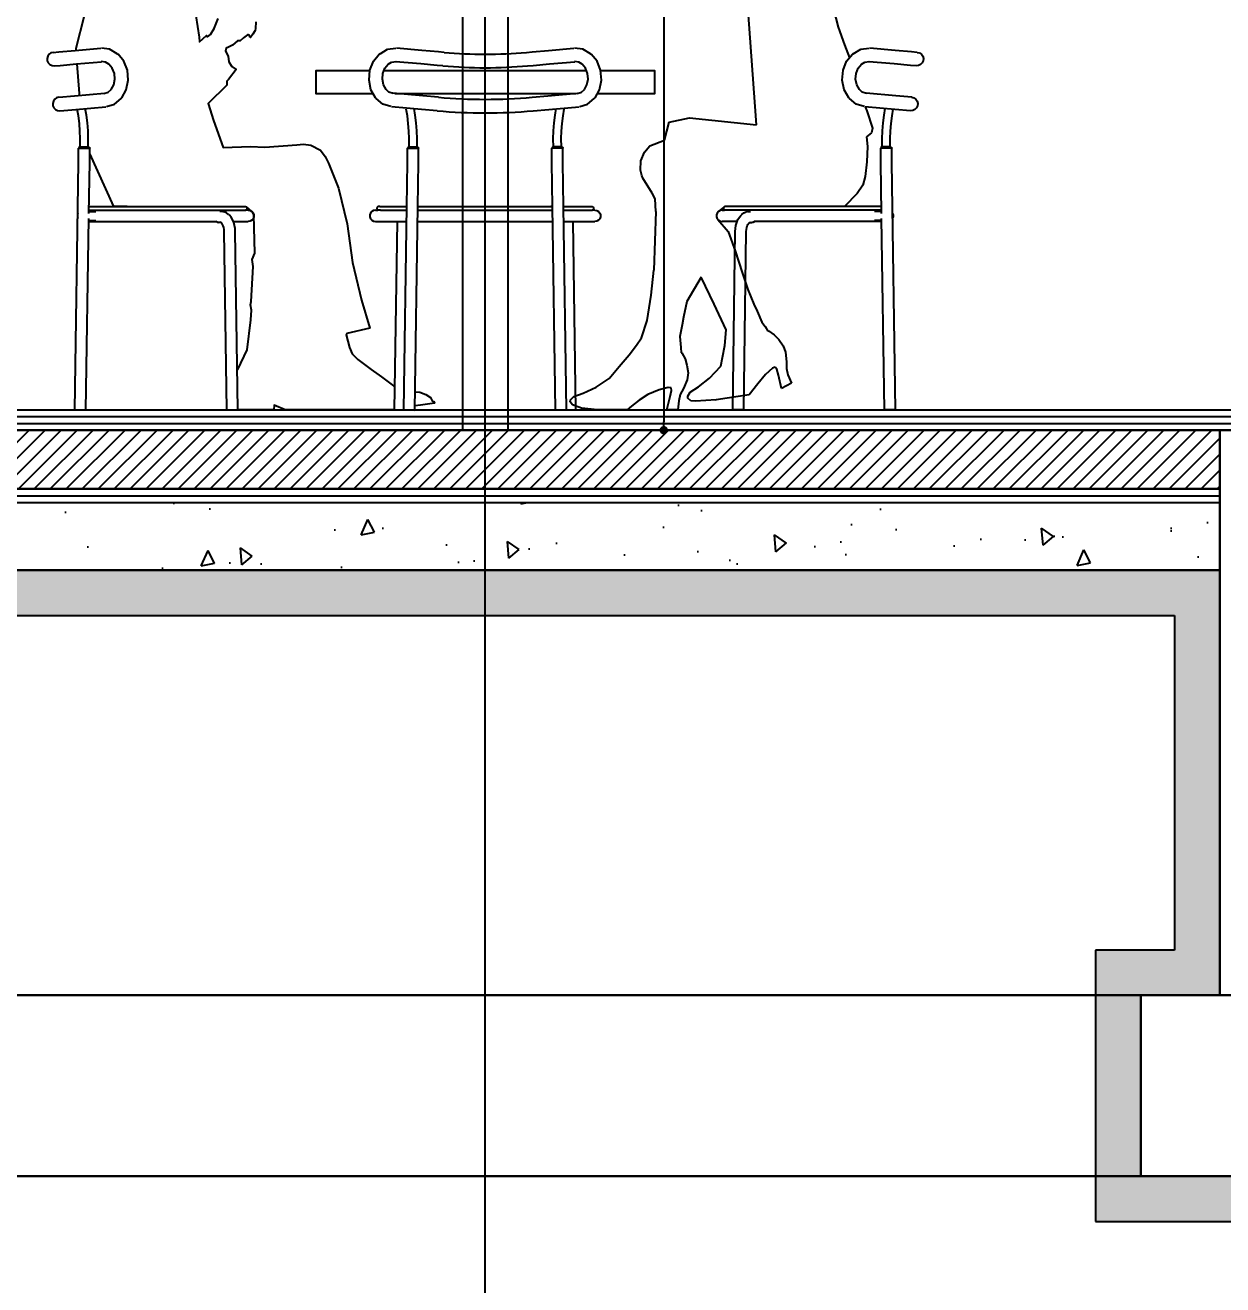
# Model space of a CAD drawing. Header units: millimetres. Extents: x 10453 to 58457, y -15634 to -5634.
# Drawn here: x 49693 to 50250, y -9981 to -9395 of the extents above; entities that cross this region are included whole.
import ezdxf

# ---------------------------------------------------------------- set-up
doc = ezdxf.new("R2010")
doc.units = ezdxf.units.MM
doc.header["$MEASUREMENT"] = 0
doc.layers.get('Defpoints').update_dxf_attribs({"color": 210, "lineweight": 0})
doc.styles.get("Standard").update_dxf_attribs({"font": 'arial.ttf', "height": 10})
doc.dimstyles.get("Standard").update_dxf_attribs({"dimscale": 1.3, "dimtxt": 35, "dimasz": 3, "dimexe": 10, "dimexo": 20, "dimgap": 2.5, "dimtad": 1, "dimdsep": 46, "dimtxsty": 'Standard', "dimblk": 'DOT', "dimcen": 3, "dimazin": 0, "dimtfac": 1, "dimtofl": 0, "dimtmove": 0, "dimatfit": 3, "dimldrblk": 'DOT', "dimfxl": 0.18, "dimtolj": 1, "dimtzin": 0, "dimlwe": -1, "dimarcsym": 0})
pattern_1 = [(95, (19203.385, -15687.78), (57.9819, 48.6526), [7.88437, -86.72812]), (40, (19203.385, -15687.78), (-66.22793, 45.59988), [6.3075, -69.3825]), (145.4514, (19208.216, -15683.726), (-8.24595, 94.25248), [6.70069, -73.70756]), (91.1842, (19188.52, -15672.91), (91.63673, 67.02915), [11.82656, -130.0922]), (141.6356, (19196.15, -15667.33), (-2.9329, 141.88844), [10.05103, -110.56133]), (36.1842, (19188.52, -15672.91), (-2.933, 141.88844), [9.46125, -104.07375]), (66, (19199.67, -15669.196), (74.29936, 14.44233), [7.88437, -86.72812]), (11, (19199.67, -15669.2), (-35.817, 71.99049), [6.3075, -69.3825]), (116.4514, (19205.86, -15667.99), (38.48244, 86.43279), [6.70069, -73.70756]), (82.5, (19203.385, -15687.78), (-23.841634, 25.64943), [0, -68.5415, 0, -70.43375, 0, -69.64531]), (52.5, (19203.385, -15687.78), (-9.76327, 48.873606), [0, -40.15775, 0, -66.964625, 0, -26.54406]), (12.5, (19186.808, -15704.357), (41.358085, 38.00487), [0, -26.28125, 0, -81.9975, 0, -108.804375]), (2.5, (19179.374, -15711.79), (35.90965, 50.792175), [0, -34.165625, 0, -54.45475, 0, -77.266875])]

# ---------------------------------------------------------------- blocks, each defined once
blk = doc.blocks.new('_Dot')
at = {"color": 0, "linetype": 'ByBlock', "lineweight": -2}
blk.add_line((-0.5, 0), (-1, 0), dxfattribs=at)
at = {"color": 0, "linetype": 'ByBlock', "const_width": 0.5}
blk.add_lwpolyline([(-0.25, 0, 1), (0.25, 0, 1)], format="xyb", close=True, dxfattribs=at)
blk = doc.blocks.new('*D596')
at = {"color": 0, "ltscale": 10, "transparency": 16777216}
for p, q in [((49943.82, -9055.54), (50003.35, -9055.54)), ((49943.82, -9583.79), (50003.35, -9583.79))]:
    blk.add_line(p, q, dxfattribs=at)
at = {"color": 0, "linetype": 'ByBlock', "lineweight": -2, "ltscale": 10, "transparency": 16777216}
blk.add_line((49990.35, -9059.44), (49990.35, -9579.89), dxfattribs=at)
at = {"layer": 'Defpoints', "color": 0, "ltscale": 10, "transparency": 16777216}
for p in [(49917.82, -9055.54), (49917.82, -9583.79), (49990.35, -9583.79)]:
    blk.add_point(p, dxfattribs=at)
at = {"color": 0, "lineweight": -2, "ltscale": 10, "transparency": 16777216, "xscale": 3.9, "yscale": 3.9, "zscale": 3.9}
for p, rotation in [((49990.35, -9055.54), 90), ((49990.35, -9583.79), 270)]:
    blk.add_blockref('_Dot', p, dxfattribs=dict(at, rotation=rotation))
at = {"color": 0, "ltscale": 10, "transparency": 16777216, "insert": (49981.99, -9319.66), "char_height": 10, "attachment_point": 5, "rotation": 90}
blk.add_mtext('\\A1;528.25', dxfattribs=at)

msp = doc.modelspace()

# ---------------------------------------------------------------- hatches: boundary and pattern name
at = {"ltscale": 10}
h = msp.add_hatch(dxfattribs=at)
h.set_pattern_fill('ANSI31', color=256, scale=42.05, style=0)
h.set_pattern_definition([(45, (19729.376, -12358.0077), (-3.71673, 3.71673), [])])
h.paths.add_polyline_path([(49907.312, -9583.79), (49565.655, -9583.79), (49565.655, -9611.122), (49907.312, -9611.122)])
h.paths.add_polyline_path([(50248.968, -9583.79), (49907.312, -9583.79), (49907.312, -9611.122), (50248.968, -9611.122)])
h = msp.add_hatch(dxfattribs=at)
h.set_pattern_fill('AR-CONC', color=256, scale=10.5125, angle=45, style=0)
h.set_pattern_definition(pattern_1)
h.paths.add_polyline_path([(49565.655, -9617.43), (50248.968, -9617.43), (50248.968, -9648.967), (49565.655, -9648.967)])
h.paths.add_polyline_path([(50301.53, -9617.43), (50616.905, -9617.43), (50616.905, -9648.967), (50301.53, -9648.967)])
h.paths.add_polyline_path([(50669.468, -9617.43), (50984.843, -9617.43), (50984.843, -9648.967), (50669.468, -9648.967)])
h = msp.add_hatch(dxfattribs=at)
h.set_pattern_fill('EARTH', color=256, scale=105.125, angle=45, style=0)
h.set_pattern_definition([(45, (19203.385, -15687.78), (4e-15, 37.1673), [26.28125, -26.28125]), (45, (19196.416, -15680.81), (4e-15, 37.1673), [26.28125, -26.28125]), (45, (19189.447, -15673.842), (4e-15, 37.1673), [26.28125, -26.28125]), (135, (19189.447, -15669.196), (-37.1673, 4e-15), [26.28125, -26.28125]), (135, (19196.416, -15662.228), (-37.1673, 4e-15), [26.28125, -26.28125]), (135, (19203.385, -15655.259), (-37.1673, 4e-15), [26.28125, -26.28125])])
h.paths.add_polyline_path([(49623.474, -9930.702), (49602.449, -9930.702), (49539.374, -9930.702), (49539.374, -9951.727), (49623.474, -9951.727)])
h.paths.add_polyline_path([(49623.474, -9846.602), (49602.449, -9846.602), (49602.449, -9930.702), (49623.474, -9930.702)])
h.paths.add_polyline_path([(49623.474, -9825.577), (49586.68, -9825.577), (49586.68, -9669.992), (49907.312, -9669.992), (49907.312, -9648.967), (49565.655, -9648.967), (49565.655, -9846.602), (49602.449, -9846.602), (49623.474, -9846.602)])
h.paths.add_polyline_path([(50248.968, -9648.967), (49907.312, -9648.967), (49907.312, -9669.992), (50227.943, -9669.992), (50227.943, -9825.577), (50191.149, -9825.577), (50191.149, -9846.602), (50212.174, -9846.602), (50248.968, -9846.602)])
h.paths.add_polyline_path([(50212.174, -9846.602), (50191.149, -9846.602), (50191.149, -9930.702), (50212.174, -9930.702)])
h.paths.add_polyline_path([(50275.249, -9930.702), (50212.174, -9930.702), (50191.149, -9930.702), (50191.149, -9951.727), (50275.249, -9951.727)])
h.paths.add_polyline_path([(50359.349, -9930.702), (50338.324, -9930.702), (50275.249, -9930.702), (50275.249, -9951.727), (50359.349, -9951.727)])
h.paths.add_polyline_path([(50359.349, -9846.602), (50338.324, -9846.602), (50338.324, -9930.702), (50359.349, -9930.702)])
h.paths.add_polyline_path([(50359.349, -9825.577), (50322.555, -9825.577), (50322.555, -9669.992), (50595.88, -9669.992), (50595.88, -9722.555), (50643.187, -9722.555), (50643.187, -9701.53), (50616.905, -9701.53), (50616.905, -9648.967), (50301.53, -9648.967), (50301.53, -9846.602), (50338.324, -9846.602), (50359.349, -9846.602)])
h.paths.add_polyline_path([(50690.493, -9669.992), (50963.818, -9669.992), (50963.818, -9825.577), (50927.024, -9825.577), (50927.024, -9846.602), (50948.049, -9846.602), (50984.843, -9846.602), (50984.843, -9648.967), (50966.835, -9648.967), (50966.847, -9661.682, -0.4144985), (50969.217, -9664.05, -1), (50964.481, -9664.05, -0.4139287), (50966.847, -9661.682), (50966.835, -9648.967), (50669.468, -9648.967), (50669.468, -9701.53), (50643.187, -9701.53), (50643.187, -9722.555), (50690.493, -9722.555)])
h.paths.add_polyline_path([(50948.049, -9846.602), (50927.024, -9846.602), (50927.024, -9930.702), (50948.049, -9930.702)])
h.paths.add_polyline_path([(51011.124, -9930.702), (50948.049, -9930.702), (50927.024, -9930.702), (50927.024, -9951.727), (51011.124, -9951.727)])
h.paths.add_polyline_path([(51095.224, -9825.577), (51058.43, -9825.577), (51058.43, -9754.092), (51149.741, -9754.092, -0.4142136), (51152.109, -9751.724), (51152.109, -9733.067), (51037.405, -9733.067), (51037.405, -9846.602), (51074.199, -9846.602), (51074.199, -9930.702), (51011.124, -9930.702), (51011.124, -9951.727), (51095.224, -9951.727)])
h.paths.add_polyline_path([(51270.783, -9722.555), (51378.921, -9722.555), (51378.921, -9701.53), (51249.758, -9701.53), (51249.758, -9733.067), (51152.109, -9733.067), (51152.109, -9751.724, -0.4142136), (51154.477, -9754.092), (51270.783, -9754.092)])
h = msp.add_hatch(dxfattribs=at)
h.set_pattern_fill('AR-CONC', color=256, scale=10.5125, angle=45, style=0)
h.set_pattern_definition(pattern_1)
h.paths.add_polyline_path([(49513.093, -9701.53), (49510.99, -9701.53), (49300.74, -9701.53), (49300.74, -9733.067), (49513.093, -9733.067)])
h.paths.add_polyline_path([(51152.109, -9701.53), (51039.508, -9701.53), (51037.405, -9701.53), (51037.405, -9733.067), (51152.109, -9733.067), (51152.109, -9725.286, -0.4142136), (51149.741, -9722.918, -0.4142136), (51152.109, -9720.55)])
h.paths.add_polyline_path([(51249.758, -9701.53), (51152.109, -9701.53), (51152.109, -9720.55, -0.4142136), (51154.477, -9722.918, -0.4142136), (51152.109, -9725.286), (51152.109, -9733.067), (51249.758, -9733.067)])

# ---------------------------------------------------------------- linework, layer by layer
at = {"color": 19, "ltscale": 2}
msp.add_line((49907.312, -10026.804), (49907.312, -8746.865), dxfattribs=at)
msp.add_line((49907.312, -10026.804), (49907.312, -8746.865), dxfattribs=at)
at = {"ltscale": 10}
for p, q in [((49896.799, -9076.562), (49896.799, -9583.79)), ((49917.824, -9076.562), (49917.824, -9583.79)), ((49552.515, -9574.328), (50262.109, -9574.328)), ((49552.515, -9577.482), (50262.109, -9577.482)), ((51037.405, -9583.79), (49513.093, -9583.79)), ((49513.093, -9583.79), (51037.405, -9583.79)), ((50248.968, -9611.122), (49565.655, -9611.122)), ((49565.655, -9611.122), (50248.968, -9611.122)), ((49565.655, -9617.43), (50248.968, -9617.43)), ((49565.655, -9648.967), (50248.968, -9648.967)), ((50248.968, -9648.967), (49565.655, -9648.967)), ((50248.968, -9846.602), (50248.968, -9648.967)), ((49586.68, -9669.992), (50227.943, -9669.992)), ((50227.943, -9669.992), (50227.943, -9825.577)), ((50227.943, -9825.577), (50191.149, -9825.577)), ((50191.149, -9825.577), (50191.149, -9951.727)), ((49602.449, -9846.602), (50212.174, -9846.602)), ((50212.174, -9846.602), (49602.449, -9846.602)), ((50212.174, -9930.702), (50212.174, -9846.602)), ((50212.174, -9846.602), (50248.968, -9846.602)), ((49602.449, -9930.702), (50212.174, -9930.702)), ((50212.174, -9930.702), (49602.449, -9930.702)), ((50338.324, -9930.702), (50212.174, -9930.702)), ((50191.149, -9951.727), (50359.349, -9951.727))]:
    msp.add_line(p, q, dxfattribs=at)
for p, q in [((50033.425, -9441.845), (50029.445, -9386.484)), ((50069.225, -9387.923), (50071.513, -9396.327)), ((50071.513, -9396.327), (50074.367, -9404.585)), ((50074.367, -9404.585), (50076.689, -9410.675)), ((49954.428, -9416.641), (49860.195, -9416.641)), ((49865.223, -9427.153), (49949.4, -9427.153)), ((50084.068, -9433.372), (50084.776, -9435.269)), ((50084.776, -9435.269), (50087.406, -9443.386)), ((49990.768, -9448.972), (49992.85, -9440.539)), ((49992.85, -9440.539), (50002.338, -9438.606)), ((50002.338, -9438.606), (50033.425, -9441.845)), ((50086.958, -9445.512), (50084.664, -9447.326)), ((50084.664, -9447.326), (50085.104, -9451.803)), ((50087.406, -9443.386), (50086.958, -9445.512)), ((49979.622, -9458.578), (49981.346, -9454.427)), ((49981.346, -9454.427), (49983.824, -9451.557)), ((49983.824, -9451.557), (49990.768, -9448.972)), ((50085.104, -9451.803), (50084.784, -9459.056)), ((49979.603, -9462.831), (49979.622, -9458.578)), ((50084.784, -9459.056), (50084.015, -9465.744)), ((49980.081, -9465.317), (49979.603, -9462.831)), ((49980.556, -9466.621), (49980.081, -9465.317)), ((50084.015, -9465.744), (50082.876, -9469.838)), ((49984.902, -9473.563), (49980.556, -9466.621)), ((50082.876, -9469.838), (50080.31, -9473.703)), ((49986.297, -9476.274), (49984.902, -9473.563)), ((49986.59, -9482.121), (49986.297, -9476.274)), ((50080.31, -9473.703), (50074.487, -9479.716)), ((49986.59, -9482.121), (49985.688, -9509.326)), ((50018.355, -9480.055), (50015.839, -9482.14)), ((50015.549, -9485.817), (50020.369, -9491.385)), ((50020.369, -9491.385), (50023.573, -9500.365)), ((50023.573, -9500.365), (50026.856, -9510.396)), ((49984.447, -9521.074), (49985.688, -9509.326)), ((50007.772, -9512.657), (50001.015, -9523.971)), ((50013.832, -9525.235), (50007.772, -9512.657)), ((50026.856, -9510.396), (50029.518, -9518.294)), ((50029.518, -9518.294), (50032.21, -9525.15)), ((49982.625, -9532.784), (49984.447, -9521.074)), ((50001.015, -9523.971), (49999.455, -9531.169)), ((50019.45, -9537.07), (50013.832, -9525.235)), ((50032.21, -9525.15), (50033.797, -9528.485)), ((50033.797, -9528.485), (50035.948, -9533.611)), ((49979.98, -9540.817), (49982.625, -9532.784)), ((49998.927, -9534.824), (49997.876, -9540.284)), ((49999.455, -9531.169), (49998.927, -9534.824)), ((50035.948, -9533.611), (50037.481, -9535.635)), ((50037.481, -9535.635), (50038.733, -9537.737)), ((49977.664, -9544.326), (49979.98, -9540.817)), ((49997.876, -9540.284), (49998.353, -9545.302)), ((50018.732, -9544.437), (50019.45, -9537.07)), ((50038.733, -9537.737), (50039.008, -9537.614)), ((50039.008, -9537.614), (50041.692, -9539.452)), ((50041.692, -9539.452), (50043.812, -9541.672)), ((50043.812, -9541.672), (50045.886, -9544.531)), ((49974.195, -9548.752), (49977.664, -9544.326)), ((49998.353, -9545.302), (49998.478, -9547.745)), ((49998.478, -9547.745), (49998.779, -9547.765)), ((49998.779, -9547.765), (50000.293, -9550.644)), ((50017.732, -9549.971), (50018.732, -9544.437)), ((50045.886, -9544.531), (50047.039, -9547.576)), ((50047.039, -9547.576), (50047.445, -9551.99)), ((49964.995, -9559.684), (49969.538, -9554.19)), ((49969.538, -9554.19), (49974.195, -9548.752)), ((50000.293, -9550.644), (50001.131, -9553.597)), ((50001.131, -9553.597), (50001.629, -9557.093)), ((50011.662, -9559.555), (50016.82, -9554.009)), ((50016.82, -9554.009), (50017.732, -9549.971)), ((50047.445, -9551.99), (50047.39, -9555.118)), ((49958.839, -9563.802), (49964.995, -9559.684)), ((50001.629, -9557.093), (50001.226, -9560.325)), ((50006.437, -9563.695), (50011.662, -9559.555)), ((50037.692, -9557.831), (50034.029, -9562.174)), ((50040.896, -9554.918), (50037.692, -9557.831)), ((50042.189, -9554.43), (50040.896, -9554.918)), ((50042.983, -9555.457), (50042.189, -9554.43)), ((50043.659, -9558.201), (50042.983, -9555.457)), ((50045.172, -9564.4), (50043.659, -9558.201)), ((50047.39, -9555.118), (50048.128, -9558.02)), ((50048.128, -9558.02), (50049.786, -9561.962)), ((49952.802, -9566.629), (49958.839, -9563.802)), ((49988.171, -9565.026), (49982.904, -9567.155)), ((49992.365, -9563.947), (49988.171, -9565.026)), ((49993.736, -9564.12), (49992.365, -9563.947)), ((49993.275, -9568.14), (49993.958, -9565.398)), ((49993.958, -9565.398), (49993.736, -9564.12)), ((49999.524, -9564.417), (49998.013, -9567.157)), ((50001.226, -9560.325), (49999.524, -9564.417)), ((50002.616, -9566.092), (50006.437, -9563.695)), ((50034.029, -9562.174), (50030.093, -9567.275)), ((50049.786, -9561.962), (50045.172, -9564.4)), ((49946.834, -9570.635), (49947.024, -9569.677)), ((49947.977, -9572.047), (49946.834, -9570.635)), ((49947.024, -9569.677), (49948.532, -9568.083)), ((49948.532, -9568.083), (49952.802, -9566.629)), ((49978.969, -9569.888), (49975.372, -9572.641)), ((49982.904, -9567.155), (49978.969, -9569.888)), ((49991.716, -9574.328), (49993.275, -9568.14)), ((49997.31, -9570.068), (49996.935, -9574.328)), ((49998.013, -9567.157), (49997.31, -9570.068)), ((50001.516, -9567.99), (50002.616, -9566.092)), ((50001.551, -9568.966), (50001.516, -9567.99)), ((50002.988, -9570.078), (50001.551, -9568.966)), ((50005.177, -9570.325), (50002.988, -9570.078)), ((50014.698, -9569.654), (50005.177, -9570.325)), ((50014.531, -9569.675), (50014.698, -9569.654)), ((50030.093, -9567.275), (50014.698, -9569.654)), ((49865.099, -9574.328), (49874.563, -9574.473)), ((49940.058, -9574.328), (49949.524, -9574.328)), ((49952.145, -9573.543), (49947.977, -9572.047)), ((49959.471, -9574.328), (49952.145, -9573.543)), ((49973.251, -9574.328), (49959.471, -9574.328)), ((49975.372, -9572.641), (49973.251, -9574.328)), ((49996.935, -9574.328), (49991.716, -9574.328))]:
    msp.add_line(p, q)
at = {"linetype": 'Continuous'}
for p, q in [((49708.995, -9407.842), (49716.616, -9407.168)), ((49716.616, -9407.168), (49728.454, -9406.121)), ((49732.599, -9406.627), (49728.768, -9406.142)), ((49736.109, -9408.691), (49732.599, -9406.627)), ((49858.395, -9408.691), (49861.905, -9406.627)), ((49861.905, -9406.627), (49865.736, -9406.142)), ((49877.889, -9407.168), (49866.05, -9406.121)), ((49885.509, -9407.842), (49877.889, -9407.168)), ((49929.114, -9407.842), (49936.735, -9407.168)), ((49936.735, -9407.168), (49948.573, -9406.121)), ((49952.718, -9406.627), (49948.887, -9406.142)), ((49956.228, -9408.691), (49952.718, -9406.627)), ((50078.514, -9408.691), (50082.025, -9406.627)), ((50082.025, -9406.627), (50085.856, -9406.142)), ((50098.008, -9407.168), (50086.169, -9406.121)), ((50105.629, -9407.842), (50098.008, -9407.168)), ((49703.81, -9409.884), (49703.53, -9410.942)), ((49703.53, -9410.942), (49703.624, -9412.033)), ((49703.624, -9412.033), (49704.082, -9413.025)), ((49704.431, -9408.986), (49703.81, -9409.884)), ((49704.082, -9413.025), (49704.848, -9413.8)), ((49705.319, -9408.358), (49704.431, -9408.986)), ((49706.366, -9408.075), (49705.319, -9408.358)), ((49706.366, -9408.075), (49708.995, -9407.842)), ((49709.539, -9414.126), (49717.159, -9413.452)), ((49717.159, -9413.452), (49728.908, -9412.413)), ((49730.768, -9412.649), (49728.684, -9412.384)), ((49732.279, -9413.537), (49730.768, -9412.649)), ((49733.846, -9415.457), (49732.265, -9413.519)), ((49736.109, -9408.691), (49736.521, -9408.942)), ((49739.212, -9412.241), (49736.521, -9408.942)), ((49740.854, -9416.435), (49739.212, -9412.241)), ((49853.65, -9416.435), (49855.293, -9412.241)), ((49855.293, -9412.241), (49857.983, -9408.942)), ((49858.395, -9408.691), (49857.983, -9408.942)), ((49860.659, -9415.457), (49862.239, -9413.519)), ((49862.225, -9413.537), (49863.736, -9412.649)), ((49863.736, -9412.649), (49865.82, -9412.384)), ((49877.345, -9413.452), (49865.596, -9412.413)), ((49884.965, -9414.126), (49877.345, -9413.452)), ((49888.138, -9408.075), (49885.509, -9407.842)), ((49926.485, -9408.075), (49929.114, -9407.842)), ((49929.658, -9414.126), (49937.279, -9413.452)), ((49937.279, -9413.452), (49949.027, -9412.413)), ((49950.887, -9412.649), (49948.803, -9412.384)), ((49952.399, -9413.537), (49950.887, -9412.649)), ((49953.965, -9415.457), (49952.384, -9413.519)), ((49956.228, -9408.691), (49956.64, -9408.942)), ((49959.331, -9412.241), (49956.64, -9408.942)), ((49960.973, -9416.435), (49959.331, -9412.241)), ((50073.769, -9416.435), (50075.412, -9412.241)), ((50075.412, -9412.241), (50078.102, -9408.942)), ((50078.514, -9408.691), (50078.102, -9408.942)), ((50080.778, -9415.457), (50082.359, -9413.519)), ((50082.344, -9413.537), (50083.856, -9412.649)), ((50083.856, -9412.649), (50085.939, -9412.384)), ((50097.464, -9413.452), (50085.716, -9412.413)), ((50105.085, -9414.126), (50097.464, -9413.452)), ((50108.258, -9408.075), (50105.629, -9407.842)), ((50108.258, -9408.075), (50109.304, -9408.358)), ((50109.304, -9408.358), (50110.192, -9408.986)), ((50110.541, -9413.025), (50109.775, -9413.8)), ((50110.192, -9408.986), (50110.813, -9409.884)), ((50110.999, -9412.033), (50110.541, -9413.025)), ((50110.813, -9409.884), (50111.094, -9410.942)), ((50111.094, -9410.942), (50110.999, -9412.033)), ((49704.848, -9413.8), (49705.83, -9414.263)), ((49705.83, -9414.263), (49706.909, -9414.358)), ((49706.909, -9414.358), (49709.539, -9414.126)), ((49734.811, -9417.921), (49733.846, -9415.457)), ((49735.044, -9420.613), (49734.811, -9417.921)), ((49741.251, -9421.017), (49740.854, -9416.435)), ((49853.253, -9421.017), (49853.65, -9416.435)), ((49859.46, -9420.613), (49859.693, -9417.921)), ((49859.693, -9417.921), (49860.659, -9415.457)), ((49887.595, -9414.358), (49884.965, -9414.126)), ((49927.029, -9414.358), (49929.658, -9414.126)), ((49954.93, -9417.921), (49953.965, -9415.457)), ((49955.163, -9420.613), (49954.93, -9417.921)), ((49961.37, -9421.017), (49960.973, -9416.435)), ((50073.373, -9421.017), (50073.769, -9416.435)), ((50079.58, -9420.613), (50079.813, -9417.921)), ((50079.813, -9417.921), (50080.778, -9415.457)), ((50107.714, -9414.358), (50105.085, -9414.126)), ((50108.793, -9414.263), (50107.714, -9414.358)), ((50109.775, -9413.8), (50108.793, -9414.263)), ((49731.968, -9426.516), (49733.304, -9425.375)), ((49733.293, -9425.395), (49734.516, -9423.209)), ((49734.516, -9423.209), (49735.044, -9420.613)), ((49740.353, -9425.435), (49741.251, -9421.017)), ((49854.151, -9425.435), (49853.253, -9421.017)), ((49859.988, -9423.209), (49859.46, -9420.613)), ((49861.211, -9425.395), (49859.988, -9423.209)), ((49862.536, -9426.516), (49861.2, -9425.375)), ((49952.087, -9426.516), (49953.423, -9425.375)), ((49953.412, -9425.395), (49954.636, -9423.209)), ((49954.636, -9423.209), (49955.163, -9420.613)), ((49960.473, -9425.435), (49961.37, -9421.017)), ((50074.27, -9425.435), (50073.373, -9421.017)), ((50080.107, -9423.209), (50079.58, -9420.613)), ((50081.331, -9425.395), (50080.107, -9423.209)), ((50082.655, -9426.516), (50081.319, -9425.375)), ((49706.451, -9430.755), (49706.176, -9431.813)), ((49707.062, -9429.859), (49706.451, -9430.755)), ((49707.935, -9429.232), (49707.062, -9429.859)), ((49708.965, -9428.95), (49707.935, -9429.232)), ((49708.965, -9428.95), (49716.291, -9428.302)), ((49716.291, -9428.302), (49730.177, -9427.074)), ((49729.961, -9427.141), (49731.968, -9426.516)), ((49734.805, -9432.124), (49737.908, -9429.476)), ((49737.908, -9429.476), (49738.271, -9429.156)), ((49738.271, -9429.156), (49740.353, -9425.435)), ((49856.234, -9429.156), (49854.151, -9425.435)), ((49856.596, -9429.476), (49856.234, -9429.156)), ((49859.699, -9432.124), (49856.596, -9429.476)), ((49864.543, -9427.141), (49862.536, -9426.516)), ((49878.214, -9428.302), (49864.327, -9427.074)), ((49885.539, -9428.95), (49878.214, -9428.302)), ((49929.085, -9428.95), (49936.41, -9428.302)), ((49936.41, -9428.302), (49950.296, -9427.074)), ((49950.081, -9427.141), (49952.087, -9426.516)), ((49954.925, -9432.124), (49958.027, -9429.476)), ((49958.027, -9429.476), (49958.39, -9429.156)), ((49958.39, -9429.156), (49960.473, -9425.435)), ((50076.353, -9429.156), (50074.27, -9425.435)), ((50076.715, -9429.476), (50076.353, -9429.156)), ((50079.818, -9432.124), (50076.715, -9429.476)), ((50084.662, -9427.141), (50082.655, -9426.516)), ((50098.333, -9428.302), (50084.447, -9427.074)), ((50105.658, -9428.95), (50098.333, -9428.302)), ((50105.658, -9428.95), (50106.688, -9429.232)), ((50106.688, -9429.232), (50107.562, -9429.859)), ((50107.562, -9429.859), (50108.173, -9430.755)), ((50108.173, -9430.755), (50108.448, -9431.813)), ((49706.176, -9431.813), (49706.27, -9432.904)), ((49706.27, -9432.904), (49706.722, -9433.897)), ((49706.722, -9433.897), (49707.478, -9434.673)), ((49707.478, -9434.673), (49708.446, -9435.137)), ((49708.446, -9435.137), (49709.509, -9435.234)), ((49709.509, -9435.234), (49716.834, -9434.586)), ((49716.834, -9434.586), (49730.811, -9433.35)), ((49718.119, -9437.647), (49717.591, -9434.519)), ((49721.822, -9437.215), (49721.315, -9434.19)), ((49731.116, -9433.275), (49734.805, -9432.124)), ((49863.388, -9433.275), (49859.699, -9432.124)), ((49877.67, -9434.586), (49863.693, -9433.35)), ((49871.09, -9437.647), (49870.562, -9434.519)), ((49874.793, -9437.215), (49874.286, -9434.19)), ((49884.995, -9435.234), (49877.67, -9434.586)), ((49929.628, -9435.234), (49936.954, -9434.586)), ((49936.954, -9434.586), (49950.93, -9433.35)), ((49939.83, -9437.215), (49940.337, -9434.19)), ((49943.534, -9437.647), (49944.061, -9434.519)), ((49951.235, -9433.275), (49954.925, -9432.124)), ((50083.507, -9433.275), (50079.818, -9432.124)), ((50097.789, -9434.586), (50083.813, -9433.35)), ((50092.801, -9437.215), (50093.308, -9434.19)), ((50096.505, -9437.647), (50097.032, -9434.519)), ((50105.114, -9435.234), (50097.789, -9434.586)), ((50106.177, -9435.137), (50105.114, -9435.234)), ((50107.145, -9434.673), (50106.177, -9435.137)), ((50107.901, -9433.897), (50107.145, -9434.673)), ((50108.353, -9432.904), (50107.901, -9433.897)), ((50108.448, -9431.813), (50108.353, -9432.904)), ((49718.55, -9441.142), (49718.119, -9437.647)), ((49718.829, -9444.659), (49718.55, -9441.142)), ((49722.269, -9440.863), (49721.822, -9437.215)), ((49722.557, -9444.537), (49722.269, -9440.863)), ((49871.522, -9441.142), (49871.09, -9437.647)), ((49871.801, -9444.659), (49871.522, -9441.142)), ((49875.24, -9440.863), (49874.793, -9437.215)), ((49875.528, -9444.537), (49875.24, -9440.863)), ((49939.095, -9444.537), (49939.383, -9440.863)), ((49939.383, -9440.863), (49939.83, -9437.215)), ((49942.823, -9444.659), (49943.102, -9441.142)), ((49943.102, -9441.142), (49943.534, -9437.647)), ((50092.066, -9444.537), (50092.354, -9440.863)), ((50092.354, -9440.863), (50092.801, -9437.215)), ((50095.794, -9444.659), (50096.073, -9441.142)), ((50096.073, -9441.142), (50096.505, -9437.647)), ((49718.955, -9448.19), (49718.829, -9444.659)), ((49718.92, -9451.961), (49718.955, -9448.19)), ((49722.684, -9448.224), (49722.557, -9444.537)), ((49722.65, -9451.961), (49722.684, -9448.224)), ((49871.926, -9448.19), (49871.801, -9444.659)), ((49871.891, -9451.961), (49871.926, -9448.19)), ((49875.655, -9448.224), (49875.528, -9444.537)), ((49875.621, -9451.961), (49875.655, -9448.224)), ((49938.968, -9448.224), (49939.095, -9444.537)), ((49939.002, -9451.961), (49938.968, -9448.224)), ((49942.697, -9448.19), (49942.823, -9444.659)), ((49942.732, -9451.961), (49942.697, -9448.19)), ((50091.939, -9448.224), (50092.066, -9444.537)), ((50091.974, -9451.961), (50091.939, -9448.224)), ((50095.668, -9448.19), (50095.794, -9444.659)), ((50095.703, -9451.961), (50095.668, -9448.19)), ((49718.23, -9452.469), (49718.195, -9452.697)), ((49718.195, -9459.282), (49718.195, -9452.697)), ((49718.195, -9452.697), (49718.429, -9452.697)), ((49718.333, -9452.264), (49718.23, -9452.469)), ((49718.494, -9452.101), (49718.333, -9452.264)), ((49718.429, -9452.697), (49718.946, -9452.697)), ((49718.696, -9451.997), (49718.494, -9452.101)), ((49718.92, -9451.961), (49718.696, -9451.997)), ((49718.92, -9451.961), (49718.963, -9451.961)), ((49718.946, -9452.697), (49719.686, -9452.697)), ((49718.963, -9451.961), (49718.977, -9451.961)), ((49718.977, -9451.961), (49719.045, -9451.961)), ((49719.045, -9451.961), (49719.088, -9451.961)), ((49719.088, -9451.961), (49719.183, -9451.961)), ((49719.183, -9451.961), (49719.252, -9451.961)), ((49719.252, -9451.961), (49719.366, -9451.961)), ((49719.366, -9451.961), (49719.461, -9451.961)), ((49719.461, -9451.961), (49719.597, -9451.961)), ((49719.597, -9451.961), (49719.711, -9451.961)), ((49719.686, -9452.697), (49720.558, -9452.697)), ((49719.711, -9451.961), (49719.858, -9451.961)), ((49719.858, -9451.961), (49719.994, -9451.961)), ((49719.994, -9451.961), (49720.154, -9451.961)), ((49720.154, -9451.961), (49720.301, -9451.961)), ((49720.301, -9451.961), (49720.461, -9451.961)), ((49720.461, -9451.961), (49720.622, -9451.961)), ((49720.558, -9452.697), (49721.458, -9452.697)), ((49720.622, -9451.961), (49720.787, -9451.961)), ((49720.787, -9451.961), (49720.948, -9451.961)), ((49720.948, -9451.961), (49721.104, -9451.961)), ((49721.104, -9451.961), (49721.269, -9451.961)), ((49721.269, -9451.961), (49721.419, -9451.961)), ((49721.419, -9451.961), (49721.576, -9451.961)), ((49721.458, -9452.697), (49722.276, -9452.697)), ((49721.576, -9451.961), (49721.709, -9451.961)), ((49721.709, -9451.961), (49721.859, -9451.961)), ((49721.859, -9451.961), (49721.975, -9451.961)), ((49721.975, -9451.961), (49722.109, -9451.961)), ((49722.109, -9451.961), (49722.202, -9451.961)), ((49722.202, -9451.961), (49722.318, -9451.961)), ((49722.276, -9452.697), (49722.915, -9452.697)), ((49722.318, -9451.961), (49722.388, -9451.961)), ((49722.388, -9451.961), (49722.482, -9451.961)), ((49722.482, -9451.961), (49722.524, -9451.961)), ((49722.524, -9451.961), (49722.593, -9451.961)), ((49722.593, -9451.961), (49722.607, -9451.961)), ((49722.607, -9451.961), (49722.65, -9451.961)), ((49722.65, -9451.961), (49722.874, -9451.997)), ((49722.874, -9451.997), (49723.076, -9452.101)), ((49722.915, -9452.697), (49723.296, -9452.697)), ((49723.076, -9452.101), (49723.236, -9452.264)), ((49723.236, -9452.264), (49723.339, -9452.469)), ((49723.296, -9452.697), (49723.375, -9452.697)), ((49723.339, -9452.469), (49723.375, -9452.697)), ((49723.375, -9459.358), (49723.375, -9452.697)), ((49871.183, -9452.469), (49871.148, -9452.697)), ((49871.148, -9459.282), (49871.148, -9452.697)), ((49871.148, -9452.697), (49871.381, -9452.697)), ((49871.286, -9452.264), (49871.183, -9452.469)), ((49871.447, -9452.101), (49871.286, -9452.264)), ((49871.381, -9452.697), (49871.899, -9452.697)), ((49871.649, -9451.997), (49871.447, -9452.101)), ((49871.873, -9451.961), (49871.649, -9451.997)), ((49871.873, -9451.961), (49871.915, -9451.961)), ((49871.899, -9452.697), (49872.639, -9452.697)), ((49871.915, -9451.961), (49871.93, -9451.961)), ((49871.93, -9451.961), (49871.998, -9451.961)), ((49871.998, -9451.961), (49872.041, -9451.961)), ((49872.041, -9451.961), (49872.136, -9451.961)), ((49872.136, -9451.961), (49872.204, -9451.961)), ((49872.204, -9451.961), (49872.319, -9451.961)), ((49872.319, -9451.961), (49872.414, -9451.961)), ((49872.414, -9451.961), (49872.55, -9451.961)), ((49872.55, -9451.961), (49872.664, -9451.961)), ((49872.639, -9452.697), (49873.511, -9452.697)), ((49872.664, -9451.961), (49872.81, -9451.961)), ((49872.81, -9451.961), (49872.946, -9451.961)), ((49872.946, -9451.961), (49873.107, -9451.961)), ((49873.107, -9451.961), (49873.253, -9451.961)), ((49873.253, -9451.961), (49873.414, -9451.961)), ((49873.414, -9451.961), (49873.574, -9451.961)), ((49873.511, -9452.697), (49874.41, -9452.697)), ((49873.574, -9451.961), (49873.74, -9451.961)), ((49873.74, -9451.961), (49873.901, -9451.961)), ((49873.901, -9451.961), (49874.057, -9451.961)), ((49874.057, -9451.961), (49874.222, -9451.961)), ((49874.222, -9451.961), (49874.372, -9451.961)), ((49874.372, -9451.961), (49874.529, -9451.961)), ((49874.41, -9452.697), (49875.229, -9452.697)), ((49874.529, -9451.961), (49874.662, -9451.961)), ((49874.662, -9451.961), (49874.811, -9451.961)), ((49874.811, -9451.961), (49874.928, -9451.961)), ((49874.928, -9451.961), (49875.061, -9451.961)), ((49875.061, -9451.961), (49875.155, -9451.961)), ((49875.155, -9451.961), (49875.271, -9451.961)), ((49875.229, -9452.697), (49875.867, -9452.697)), ((49875.271, -9451.961), (49875.34, -9451.961)), ((49875.34, -9451.961), (49875.434, -9451.961)), ((49875.434, -9451.961), (49875.477, -9451.961)), ((49875.477, -9451.961), (49875.546, -9451.961)), ((49875.546, -9451.961), (49875.56, -9451.961)), ((49875.56, -9451.961), (49875.603, -9451.961)), ((49875.602, -9451.961), (49875.826, -9451.997)), ((49875.826, -9451.997), (49876.029, -9452.101)), ((49875.867, -9452.697), (49876.249, -9452.697)), ((49876.029, -9452.101), (49876.189, -9452.264)), ((49876.189, -9452.264), (49876.292, -9452.469)), ((49876.249, -9452.697), (49876.328, -9452.697)), ((49876.292, -9452.469), (49876.328, -9452.697)), ((49876.327, -9459.358), (49876.328, -9452.697)), ((49938.331, -9452.469), (49938.296, -9452.697)), ((49943.476, -9452.697), (49938.296, -9452.697)), ((49938.296, -9459.358), (49938.296, -9452.697)), ((49938.434, -9452.264), (49938.331, -9452.469)), ((49938.595, -9452.101), (49938.434, -9452.264)), ((49938.797, -9451.997), (49938.595, -9452.101)), ((49939.021, -9451.961), (49938.797, -9451.997)), ((49939.063, -9451.961), (49939.021, -9451.961)), ((49939.078, -9451.961), (49939.063, -9451.961)), ((49939.147, -9451.961), (49939.078, -9451.961)), ((49939.189, -9451.961), (49939.147, -9451.961)), ((49939.283, -9451.961), (49939.189, -9451.961)), ((49939.352, -9451.961), (49939.283, -9451.961)), ((49939.468, -9451.961), (49939.352, -9451.961)), ((49939.562, -9451.961), (49939.468, -9451.961)), ((49939.695, -9451.961), (49939.562, -9451.961)), ((49939.812, -9451.961), (49939.695, -9451.961)), ((49939.962, -9451.961), (49939.812, -9451.961)), ((49940.094, -9451.961), (49939.962, -9451.961)), ((49940.251, -9451.961), (49940.094, -9451.961)), ((49940.401, -9451.961), (49940.251, -9451.961)), ((49940.566, -9451.961), (49940.401, -9451.961)), ((49940.722, -9451.961), (49940.566, -9451.961)), ((49940.884, -9451.961), (49940.722, -9451.961)), ((49941.049, -9451.961), (49940.884, -9451.961)), ((49941.209, -9451.961), (49941.049, -9451.961)), ((49941.37, -9451.961), (49941.209, -9451.961)), ((49941.516, -9451.961), (49941.37, -9451.961)), ((49941.677, -9451.961), (49941.516, -9451.961)), ((49941.813, -9451.961), (49941.677, -9451.961)), ((49941.959, -9451.961), (49941.813, -9451.961)), ((49942.073, -9451.961), (49941.959, -9451.961)), ((49942.209, -9451.961), (49942.073, -9451.961)), ((49942.305, -9451.961), (49942.209, -9451.961)), ((49942.419, -9451.961), (49942.305, -9451.961)), ((49942.487, -9451.961), (49942.419, -9451.961)), ((49942.582, -9451.961), (49942.487, -9451.961)), ((49942.625, -9451.961), (49942.582, -9451.961)), ((49942.694, -9451.961), (49942.625, -9451.961)), ((49942.708, -9451.961), (49942.694, -9451.961)), ((49942.751, -9451.961), (49942.708, -9451.961)), ((49942.751, -9451.961), (49942.975, -9451.997)), ((49942.975, -9451.997), (49943.177, -9452.101)), ((49943.177, -9452.101), (49943.337, -9452.264)), ((49943.337, -9452.264), (49943.44, -9452.469)), ((49943.44, -9452.469), (49943.476, -9452.697)), ((49943.475, -9459.282), (49943.476, -9452.697)), ((50091.284, -9452.469), (50091.249, -9452.697)), ((50091.249, -9459.358), (50091.249, -9452.697)), ((50091.327, -9452.697), (50091.249, -9452.697)), ((50091.387, -9452.264), (50091.284, -9452.469)), ((50091.709, -9452.697), (50091.327, -9452.697)), ((50091.547, -9452.101), (50091.387, -9452.264)), ((50091.75, -9451.997), (50091.547, -9452.101)), ((50092.347, -9452.697), (50091.709, -9452.697)), ((50091.974, -9451.961), (50091.75, -9451.997)), ((50092.016, -9451.961), (50091.974, -9451.961)), ((50092.03, -9451.961), (50092.016, -9451.961)), ((50092.099, -9451.961), (50092.03, -9451.961)), ((50092.142, -9451.961), (50092.099, -9451.961)), ((50092.236, -9451.961), (50092.142, -9451.961)), ((50092.305, -9451.961), (50092.236, -9451.961)), ((50092.421, -9451.961), (50092.305, -9451.961)), ((50093.166, -9452.697), (50092.347, -9452.697)), ((50092.515, -9451.961), (50092.421, -9451.961)), ((50092.648, -9451.961), (50092.515, -9451.961)), ((50092.765, -9451.961), (50092.648, -9451.961)), ((50092.914, -9451.961), (50092.765, -9451.961)), ((50093.047, -9451.961), (50092.914, -9451.961)), ((50093.204, -9451.961), (50093.047, -9451.961)), ((50094.065, -9452.697), (50093.166, -9452.697)), ((50093.354, -9451.961), (50093.204, -9451.961)), ((50093.519, -9451.961), (50093.354, -9451.961)), ((50093.675, -9451.961), (50093.519, -9451.961)), ((50093.836, -9451.961), (50093.675, -9451.961)), ((50094.002, -9451.961), (50093.836, -9451.961)), ((50094.162, -9451.961), (50094.002, -9451.961)), ((50094.937, -9452.697), (50094.065, -9452.697)), ((50094.323, -9451.961), (50094.162, -9451.961)), ((50094.469, -9451.961), (50094.323, -9451.961)), ((50094.63, -9451.961), (50094.469, -9451.961)), ((50094.766, -9451.961), (50094.63, -9451.961)), ((50094.912, -9451.961), (50094.766, -9451.961)), ((50095.026, -9451.961), (50094.912, -9451.961)), ((50095.677, -9452.697), (50094.937, -9452.697)), ((50095.162, -9451.961), (50095.026, -9451.961)), ((50095.257, -9451.961), (50095.162, -9451.961)), ((50095.372, -9451.961), (50095.257, -9451.961)), ((50095.44, -9451.961), (50095.372, -9451.961)), ((50095.535, -9451.961), (50095.44, -9451.961)), ((50095.578, -9451.961), (50095.535, -9451.961)), ((50095.646, -9451.961), (50095.578, -9451.961)), ((50095.661, -9451.961), (50095.646, -9451.961)), ((50095.703, -9451.961), (50095.661, -9451.961)), ((50096.195, -9452.697), (50095.677, -9452.697)), ((50095.703, -9451.961), (50095.927, -9451.997)), ((50095.927, -9451.997), (50096.13, -9452.101)), ((50096.13, -9452.101), (50096.29, -9452.264)), ((50096.428, -9452.697), (50096.195, -9452.697)), ((50096.29, -9452.264), (50096.393, -9452.469)), ((50096.393, -9452.469), (50096.428, -9452.697)), ((50096.428, -9459.282), (50096.428, -9452.697)), ((49716.433, -9574.328), (49718.195, -9459.282)), ((49723.013, -9482.945), (49723.375, -9459.358)), ((49870.835, -9479.716), (49871.148, -9459.282)), ((49876.015, -9479.716), (49876.327, -9459.358)), ((49938.608, -9479.716), (49938.296, -9459.358)), ((49943.788, -9479.716), (49943.475, -9459.282)), ((50091.61, -9482.945), (50091.249, -9459.358)), ((50098.191, -9574.328), (50096.428, -9459.282)), ((49717.831, -9483.045), (49717.596, -9483.697)), ((49717.596, -9483.697), (49717.596, -9484.609)), ((49723.027, -9482.051), (49726.246, -9482.051)), ((49723.035, -9481.525), (49729.159, -9481.525)), ((49723.063, -9479.716), (49723.869, -9479.716)), ((49723.869, -9479.716), (49726.594, -9479.716)), ((49726.594, -9479.716), (49730.293, -9479.716)), ((49729.159, -9481.525), (49739.396, -9481.525)), ((49730.293, -9479.716), (49734.854, -9479.716)), ((49734.854, -9479.716), (49740.136, -9479.716)), ((49739.396, -9481.525), (49751.953, -9481.525)), ((49740.136, -9479.716), (49745.981, -9479.716)), ((49745.981, -9479.716), (49752.21, -9479.716)), ((49751.953, -9481.525), (49765.316, -9481.525)), ((49752.21, -9479.716), (49758.635, -9479.716)), ((49758.635, -9479.716), (49765.059, -9479.716)), ((49765.059, -9479.716), (49771.289, -9479.716)), ((49765.316, -9481.525), (49777.874, -9481.525)), ((49771.289, -9479.716), (49777.133, -9479.716)), ((49777.133, -9479.716), (49782.416, -9479.716)), ((49777.874, -9481.525), (49788.111, -9481.525)), ((49782.416, -9479.716), (49786.976, -9479.716)), ((49785.336, -9482.105), (49783.942, -9482.041)), ((49785.336, -9482.105), (49785.991, -9482.258)), ((49786.98, -9482.722), (49785.991, -9482.258)), ((49786.976, -9479.716), (49790.675, -9479.716)), ((49787.902, -9483.449), (49786.98, -9482.722)), ((49787.902, -9483.449), (49788.333, -9483.822)), ((49788.111, -9481.525), (49794.792, -9481.525)), ((49789.122, -9484.739), (49788.333, -9483.822)), ((49790.675, -9479.716), (49793.401, -9479.716)), ((49793.401, -9479.716), (49795.07, -9479.716)), ((49794.792, -9481.525), (49796.03, -9481.525)), ((49795.07, -9479.716), (49795.632, -9479.716)), ((49795.632, -9479.716), (49795.794, -9479.745)), ((49795.794, -9479.745), (49795.948, -9479.802)), ((49795.948, -9479.802), (49796.09, -9479.885)), ((49796.215, -9481.338), (49796.03, -9481.525)), ((49797.113, -9481.525), (49796.03, -9481.525)), ((49796.09, -9479.885), (49796.216, -9479.991)), ((49796.321, -9481.211), (49796.215, -9481.338)), ((49796.216, -9479.991), (49796.321, -9480.119)), ((49796.321, -9480.119), (49796.403, -9480.262)), ((49796.403, -9481.067), (49796.321, -9481.211)), ((49796.403, -9480.262), (49796.459, -9480.418)), ((49796.459, -9480.911), (49796.403, -9481.067)), ((49796.459, -9480.418), (49796.488, -9480.582)), ((49796.488, -9480.748), (49796.459, -9480.911)), ((49796.488, -9480.582), (49796.488, -9480.748)), ((49797.113, -9481.525), (49798.002, -9481.683)), ((49798.002, -9481.683), (49798.784, -9482.14)), ((49798.784, -9482.14), (49799.364, -9482.839)), ((49799.364, -9482.839), (49799.673, -9483.697)), ((49799.673, -9483.697), (49799.673, -9484.609)), ((49854.021, -9482.839), (49853.713, -9483.697)), ((49853.713, -9483.697), (49853.713, -9484.609)), ((49854.602, -9482.14), (49854.021, -9482.839)), ((49855.384, -9481.683), (49854.602, -9482.14)), ((49856.273, -9481.525), (49855.384, -9481.683)), ((49856.273, -9481.525), (49857.355, -9481.525)), ((49856.927, -9480.418), (49856.898, -9480.582)), ((49856.898, -9480.582), (49856.898, -9480.748)), ((49856.898, -9480.748), (49856.927, -9480.911)), ((49856.983, -9480.262), (49856.927, -9480.418)), ((49856.927, -9480.911), (49856.983, -9481.067)), ((49857.065, -9480.119), (49856.983, -9480.262)), ((49856.983, -9481.067), (49857.065, -9481.211)), ((49857.17, -9479.991), (49857.065, -9480.119)), ((49857.065, -9481.211), (49857.17, -9481.338)), ((49857.296, -9479.885), (49857.17, -9479.991)), ((49857.17, -9481.338), (49857.355, -9481.525)), ((49857.438, -9479.802), (49857.296, -9479.885)), ((49858.594, -9481.525), (49857.355, -9481.525)), ((49857.592, -9479.745), (49857.438, -9479.802)), ((49857.754, -9479.716), (49857.592, -9479.745)), ((49858.316, -9479.716), (49857.754, -9479.716)), ((49858.316, -9479.716), (49870.835, -9479.716)), ((49858.594, -9481.525), (49870.809, -9481.525)), ((49869.493, -9574.328), (49870.835, -9479.716)), ((49874.565, -9574.328), (49876.015, -9479.716)), ((49875.988, -9481.525), (49882.112, -9481.525)), ((49876.015, -9479.716), (49879.547, -9479.716)), ((49876.015, -9479.716), (49876.822, -9479.716)), ((49879.547, -9479.716), (49883.246, -9479.716)), ((49882.112, -9481.525), (49892.349, -9481.525)), ((49883.246, -9479.716), (49887.806, -9479.716)), ((49887.806, -9479.716), (49893.089, -9479.716)), ((49892.349, -9481.525), (49904.906, -9481.525)), ((49893.089, -9479.716), (49898.934, -9479.716)), ((49898.934, -9479.716), (49905.163, -9479.716)), ((49904.906, -9481.525), (49918.269, -9481.525)), ((49905.163, -9479.716), (49911.588, -9479.716)), ((49911.588, -9479.716), (49918.012, -9479.716)), ((49918.012, -9479.716), (49924.241, -9479.716)), ((49918.269, -9481.525), (49930.827, -9481.525)), ((49924.241, -9479.716), (49930.086, -9479.716)), ((49930.086, -9479.716), (49935.369, -9479.716)), ((49930.827, -9481.525), (49938.636, -9481.525)), ((49935.369, -9479.716), (49938.608, -9479.716)), ((49938.608, -9479.716), (49937.802, -9479.716)), ((49940.058, -9574.328), (49938.608, -9479.716)), ((49943.628, -9479.716), (49946.353, -9479.716)), ((49945.13, -9574.328), (49943.788, -9479.716)), ((49943.814, -9481.525), (49957.268, -9481.525)), ((49946.353, -9479.716), (49956.869, -9479.716)), ((49956.03, -9481.525), (49957.268, -9481.525)), ((49956.307, -9479.716), (49956.869, -9479.716)), ((49956.869, -9479.716), (49957.031, -9479.745)), ((49957.031, -9479.745), (49957.185, -9479.802)), ((49957.185, -9479.802), (49957.327, -9479.885)), ((49957.453, -9481.338), (49957.268, -9481.525)), ((49958.35, -9481.525), (49957.268, -9481.525)), ((49957.327, -9479.885), (49957.453, -9479.991)), ((49957.453, -9479.991), (49957.559, -9480.119)), ((49957.558, -9481.211), (49957.453, -9481.338)), ((49957.641, -9481.067), (49957.558, -9481.211)), ((49957.559, -9480.119), (49957.641, -9480.262)), ((49957.641, -9480.262), (49957.697, -9480.418)), ((49957.697, -9480.911), (49957.641, -9481.067)), ((49957.697, -9480.418), (49957.725, -9480.582)), ((49957.725, -9480.748), (49957.697, -9480.911)), ((49957.725, -9480.582), (49957.725, -9480.748)), ((49958.35, -9481.525), (49959.239, -9481.683)), ((49959.239, -9481.683), (49960.021, -9482.14)), ((49960.021, -9482.14), (49960.602, -9482.839)), ((49960.602, -9482.839), (49960.911, -9483.697)), ((49960.911, -9483.697), (49960.911, -9484.609)), ((50015.259, -9482.839), (50014.95, -9483.697)), ((50014.95, -9483.697), (50014.95, -9484.609)), ((50015.839, -9482.14), (50015.259, -9482.839)), ((50016.621, -9481.683), (50015.839, -9482.14)), ((50017.51, -9481.525), (50016.621, -9481.683)), ((50017.51, -9481.525), (50018.593, -9481.525)), ((50018.164, -9480.418), (50018.136, -9480.582)), ((50018.136, -9480.582), (50018.136, -9480.748)), ((50018.136, -9480.748), (50018.164, -9480.911)), ((50018.22, -9480.262), (50018.164, -9480.418)), ((50018.164, -9480.911), (50018.22, -9481.067)), ((50018.302, -9480.119), (50018.22, -9480.262)), ((50018.22, -9481.067), (50018.302, -9481.211)), ((50018.408, -9479.991), (50018.302, -9480.119)), ((50018.302, -9481.211), (50018.408, -9481.338)), ((50018.533, -9479.885), (50018.408, -9479.991)), ((50018.408, -9481.338), (50018.593, -9481.525)), ((50018.676, -9479.802), (50018.533, -9479.885)), ((50019.831, -9481.525), (50018.593, -9481.525)), ((50018.83, -9479.745), (50018.676, -9479.802)), ((50018.992, -9479.716), (50018.83, -9479.745)), ((50019.554, -9479.716), (50018.992, -9479.716)), ((50021.223, -9479.716), (50019.554, -9479.716)), ((50026.513, -9481.525), (50019.831, -9481.525)), ((50023.948, -9479.716), (50021.223, -9479.716)), ((50027.647, -9479.716), (50023.948, -9479.716)), ((50025.501, -9484.739), (50026.29, -9483.822)), ((50026.722, -9483.449), (50026.29, -9483.822)), ((50036.749, -9481.525), (50026.513, -9481.525)), ((50026.722, -9483.449), (50027.643, -9482.722)), ((50027.643, -9482.722), (50028.633, -9482.258)), ((50032.207, -9479.716), (50027.647, -9479.716)), ((50029.287, -9482.105), (50028.633, -9482.258)), ((50029.287, -9482.105), (50030.681, -9482.041)), ((50037.49, -9479.716), (50032.207, -9479.716)), ((50049.307, -9481.525), (50036.749, -9481.525)), ((50043.335, -9479.716), (50037.49, -9479.716)), ((50049.564, -9479.716), (50043.335, -9479.716)), ((50062.67, -9481.525), (50049.307, -9481.525)), ((50055.988, -9479.716), (50049.564, -9479.716)), ((50062.413, -9479.716), (50055.988, -9479.716)), ((50068.642, -9479.716), (50062.413, -9479.716)), ((50075.228, -9481.525), (50062.67, -9481.525)), ((50074.487, -9479.716), (50068.642, -9479.716)), ((50079.77, -9479.716), (50074.487, -9479.716)), ((50085.464, -9481.525), (50075.228, -9481.525)), ((50084.33, -9479.716), (50079.77, -9479.716)), ((50088.029, -9479.716), (50084.33, -9479.716)), ((50091.589, -9481.525), (50085.464, -9481.525)), ((50090.754, -9479.716), (50088.029, -9479.716)), ((50091.597, -9482.051), (50088.377, -9482.051)), ((50091.561, -9479.716), (50090.754, -9479.716)), ((50096.792, -9483.045), (50097.027, -9483.697)), ((50097.027, -9483.697), (50097.027, -9484.609)), ((49717.596, -9484.609), (49717.799, -9485.171)), ((49721.613, -9574.328), (49722.976, -9485.361)), ((49722.954, -9486.781), (49729.159, -9486.781)), ((49722.962, -9486.256), (49726.246, -9486.256)), ((49729.159, -9486.781), (49739.396, -9486.781)), ((49739.396, -9486.781), (49751.953, -9486.781)), ((49751.953, -9486.781), (49765.316, -9486.781)), ((49765.316, -9486.781), (49777.874, -9486.781)), ((49777.874, -9486.781), (49782.203, -9486.781)), ((49782.634, -9487.109), (49782.084, -9486.69)), ((49782.203, -9486.781), (49782.634, -9487.109)), ((49783.315, -9487.268), (49782.634, -9487.109)), ((49782.634, -9487.109), (49783.315, -9487.268)), ((49784.278, -9487.189), (49783.315, -9487.268)), ((49784.274, -9487.187), (49783.8, -9487.022)), ((49784.534, -9487.356), (49784.274, -9487.187)), ((49784.534, -9487.356), (49784.278, -9487.189)), ((49784.741, -9487.569), (49784.292, -9487.107)), ((49784.741, -9487.569), (49784.534, -9487.356)), ((49785.131, -9488.147), (49784.741, -9487.569)), ((49785.131, -9488.147), (49784.741, -9487.569)), ((49785.452, -9488.823), (49785.131, -9488.147)), ((49785.452, -9488.823), (49785.131, -9488.147)), ((49785.693, -9489.576), (49785.452, -9488.823)), ((49785.693, -9489.576), (49785.452, -9488.823)), ((49785.847, -9490.384), (49785.693, -9489.576)), ((49785.847, -9490.384), (49785.693, -9489.576)), ((49789.798, -9485.858), (49789.122, -9484.739)), ((49790.34, -9487.145), (49789.798, -9485.858)), ((49790.187, -9486.781), (49794.792, -9486.781)), ((49790.731, -9488.561), (49790.34, -9487.145)), ((49790.96, -9490.061), (49790.731, -9488.561)), ((49794.792, -9486.781), (49797.113, -9486.781)), ((49798.002, -9486.623), (49797.113, -9486.781)), ((49798.784, -9486.166), (49798.002, -9486.623)), ((49799.364, -9485.467), (49798.784, -9486.166)), ((49799.673, -9484.609), (49799.364, -9485.467)), ((49853.713, -9484.609), (49854.021, -9485.467)), ((49854.021, -9485.467), (49854.602, -9486.166)), ((49854.602, -9486.166), (49855.384, -9486.623)), ((49855.384, -9486.623), (49856.273, -9486.781)), ((49856.273, -9486.781), (49870.735, -9486.781)), ((49865.099, -9574.328), (49866.44, -9486.781)), ((49875.907, -9486.781), (49882.112, -9486.781)), ((49882.112, -9486.781), (49892.349, -9486.781)), ((49892.349, -9486.781), (49904.906, -9486.781)), ((49904.906, -9486.781), (49918.269, -9486.781)), ((49918.269, -9486.781), (49930.827, -9486.781)), ((49930.827, -9486.781), (49938.716, -9486.781)), ((49943.889, -9486.781), (49958.35, -9486.781)), ((49949.524, -9574.328), (49948.183, -9486.781)), ((49959.239, -9486.623), (49958.35, -9486.781)), ((49960.021, -9486.166), (49959.239, -9486.623)), ((49960.602, -9485.467), (49960.021, -9486.166)), ((49960.911, -9484.609), (49960.602, -9485.467)), ((50014.95, -9484.609), (50015.259, -9485.467)), ((50015.259, -9485.467), (50015.839, -9486.166)), ((50015.839, -9486.166), (50016.621, -9486.623)), ((50016.621, -9486.623), (50017.51, -9486.781)), ((50019.831, -9486.781), (50017.51, -9486.781)), ((50024.437, -9486.781), (50019.831, -9486.781)), ((50023.664, -9490.061), (50023.892, -9488.561)), ((50023.892, -9488.561), (50024.284, -9487.145)), ((50024.284, -9487.145), (50024.825, -9485.858)), ((50024.825, -9485.858), (50025.501, -9484.739)), ((50028.776, -9490.384), (50028.93, -9489.576)), ((50028.776, -9490.384), (50028.93, -9489.576)), ((50028.93, -9489.576), (50029.171, -9488.823)), ((50028.93, -9489.576), (50029.171, -9488.823)), ((50029.171, -9488.823), (50029.492, -9488.147)), ((50029.171, -9488.823), (50029.492, -9488.147)), ((50029.492, -9488.147), (50029.883, -9487.569)), ((50029.492, -9488.147), (50029.883, -9487.569)), ((50029.883, -9487.569), (50030.331, -9487.107)), ((50029.883, -9487.569), (50030.09, -9487.356)), ((50030.09, -9487.356), (50030.349, -9487.187)), ((50030.09, -9487.356), (50030.345, -9487.189)), ((50030.345, -9487.189), (50031.308, -9487.268)), ((50030.349, -9487.187), (50030.823, -9487.022)), ((50031.308, -9487.268), (50031.989, -9487.109)), ((50031.989, -9487.109), (50031.308, -9487.268)), ((50031.989, -9487.109), (50032.54, -9486.69)), ((50032.42, -9486.781), (50031.989, -9487.109)), ((50036.749, -9486.781), (50032.42, -9486.781)), ((50049.307, -9486.781), (50036.749, -9486.781)), ((50062.67, -9486.781), (50049.307, -9486.781)), ((50075.228, -9486.781), (50062.67, -9486.781)), ((50085.464, -9486.781), (50075.228, -9486.781)), ((50091.669, -9486.781), (50085.464, -9486.781)), ((50091.661, -9486.256), (50088.377, -9486.256)), ((50093.011, -9574.328), (50091.647, -9485.361)), ((50097.027, -9484.609), (50096.825, -9485.171)), ((49785.904, -9491.457), (49785.847, -9490.384)), ((49785.904, -9491.457), (49785.847, -9490.384)), ((49787.105, -9574.328), (49785.904, -9491.441)), ((49787.105, -9574.328), (49785.904, -9491.457)), ((49791.024, -9491.366), (49790.96, -9490.061)), ((49792.226, -9574.328), (49791.024, -9491.366)), ((50022.397, -9574.328), (50023.599, -9491.366)), ((50023.599, -9491.366), (50023.664, -9490.061)), ((50027.518, -9574.328), (50028.719, -9491.441)), ((50027.518, -9574.328), (50028.719, -9491.457)), ((50028.719, -9491.457), (50028.776, -9490.384)), ((50028.719, -9491.457), (50028.776, -9490.384)), ((49716.433, -9574.328), (49716.511, -9574.328)), ((49716.511, -9574.328), (49716.893, -9574.328)), ((49716.893, -9574.328), (49717.531, -9574.328)), ((49717.531, -9574.328), (49718.35, -9574.328)), ((49718.35, -9574.328), (49719.249, -9574.328)), ((49719.249, -9574.328), (49720.121, -9574.328)), ((49720.121, -9574.328), (49720.861, -9574.328)), ((49720.861, -9574.328), (49721.379, -9574.328)), ((49721.379, -9574.328), (49721.613, -9574.328)), ((49787.105, -9574.328), (49787.414, -9574.328)), ((49787.414, -9574.328), (49787.994, -9574.328)), ((49787.994, -9574.328), (49788.776, -9574.328)), ((49788.776, -9574.328), (49789.666, -9574.328)), ((49789.666, -9574.328), (49790.555, -9574.328)), ((49790.555, -9574.328), (49791.337, -9574.328)), ((49791.337, -9574.328), (49791.917, -9574.328)), ((49791.917, -9574.328), (49792.226, -9574.328)), ((50022.706, -9574.328), (50022.397, -9574.328)), ((50023.287, -9574.328), (50022.706, -9574.328)), ((50024.069, -9574.328), (50023.287, -9574.328)), ((50024.958, -9574.328), (50024.069, -9574.328)), ((50025.847, -9574.328), (50024.958, -9574.328)), ((50026.629, -9574.328), (50025.847, -9574.328)), ((50027.209, -9574.328), (50026.629, -9574.328)), ((50027.518, -9574.328), (50027.209, -9574.328)), ((50093.244, -9574.328), (50093.011, -9574.328)), ((50093.762, -9574.328), (50093.244, -9574.328)), ((50094.502, -9574.328), (50093.762, -9574.328)), ((50095.374, -9574.328), (50094.502, -9574.328)), ((50096.274, -9574.328), (50095.374, -9574.328)), ((50097.092, -9574.328), (50096.274, -9574.328)), ((50097.73, -9574.328), (50097.092, -9574.328)), ((50098.112, -9574.328), (50097.73, -9574.328)), ((50098.191, -9574.328), (50098.112, -9574.328))]:
    msp.add_line(p, q, dxfattribs=at)
at = {"ltscale": 3}
for p, q in [((49552.515, -9580.636), (50262.109, -9580.636)), ((49565.655, -9614.276), (50248.968, -9614.276))]:
    msp.add_line(p, q, dxfattribs=at)
for points in [[(49717.097, -9407.126), (49717.025, -9406.121), (49724.84, -9375.526)], [(49772.666, -9391.035), (49774.314, -9401.087), (49774.454, -9403.219), (49777.638, -9400.191), (49778.182, -9400.788), (49779.507, -9399.752), (49781.253, -9396.95), (49783.055, -9392.33)], [(49800.581, -9393.833), (49800.421, -9396.939), (49800.334, -9397.98), (49799.204, -9399.661), (49798.108, -9401.227), (49797.828, -9400.945), (49797.682, -9400.184), (49797.071, -9399.983), (49796.675, -9399.866), (49794.918, -9401.281), (49793.393, -9402.68), (49792.137, -9402.675), (49789.816, -9404.748), (49787.978, -9405.716), (49786.853, -9406.191), (49786.451, -9407.495), (49787.764, -9409.797), (49788.118, -9412.425), (49789.465, -9414.628), (49791.508, -9416.123), (49787.955, -9420.637), (49787.159, -9421.477), (49787.102, -9423.36), (49778.378, -9431.936), (49780.893, -9439.811), (49785.39, -9452.32), (49798.082, -9451.823), (49804.856, -9452.162), (49819.665, -9451.012), (49822.74, -9450.71), (49826.274, -9451.318), (49830.66, -9453.615), (49832.88, -9456.548), (49834.356, -9459.594), (49839.038, -9471.261), (49843.106, -9487.816), (49845.583, -9505.87), (49849.698, -9523.337), (49853.664, -9536.323), (49843.013, -9538.877), (49842.68, -9539.488), (49844.145, -9545.343), (49845.406, -9548.338), (49848.007, -9550.992), (49854.219, -9555.576), (49859.015, -9559.047), (49865.264, -9563.576)], [(49718.632, -9428.095), (49718.532, -9427.141), (49717.548, -9413.417)], [(49853.632, -9416.641), (49828.468, -9416.641), (49828.468, -9427.153), (49855.113, -9427.153)], [(49959.51, -9427.153), (49986.155, -9427.153), (49986.155, -9416.641), (49960.991, -9416.641)], [(49740.781, -9479.716), (49734.552, -9479.716), (49723.375, -9455.181)], [(49791.959, -9555.872), (49792.222, -9555.59), (49796.635, -9546.469), (49798.274, -9532.479), (49798.539, -9528.035), (49798.151, -9525.555), (49798.504, -9524.02), (49799.309, -9507.662), (49798.974, -9504.372), (49800.191, -9501.535), (49799.673, -9483.697), (49799.364, -9482.839), (49798.784, -9482.14), (49796.216, -9479.991)], [(49874.695, -9565.878), (49876.95, -9566.072), (49879.722, -9567.206), (49881.799, -9568.535), (49882.618, -9570.207), (49883.477, -9570.459), (49883.655, -9571.285), (49877.175, -9572.104), (49874.593, -9572.506)], [(49865.102, -9574.136), (49864.08, -9574.328), (49814.23, -9574.328), (49809.22, -9572.116), (49809.035, -9574.328), (49792.226, -9574.328)]]:
    msp.add_lwpolyline(points)
at = {"ltscale": 10}
for points in [[(50248.968, -9583.79), (50301.53, -9583.79), (50301.53, -9846.602), (50248.968, -9846.602)], [(50301.53, -9583.79), (50248.968, -9583.79), (50248.968, -9846.602), (50301.53, -9846.602)], [(49565.655, -9617.43), (50248.968, -9617.43), (50248.968, -9648.967), (49565.655, -9648.967)], [(50212.174, -9846.602), (50338.324, -9846.602), (50338.324, -9930.702), (50212.174, -9930.702)], [(50338.324, -9846.602), (50212.174, -9846.602), (50212.174, -9930.702), (50338.324, -9930.702)]]:
    msp.add_lwpolyline(points, close=True, dxfattribs=at)
for centre, radius, start, end in [((49907.312, -9188.071), 220.837, 265.019288, 274.980712), ((49907.312, -9188.071), 227.144, 265.019288, 274.980712), ((49907.312, -9187.766), 242.165, 264.841615, 275.158385), ((49907.312, -9187.776), 248.462, 264.846787, 275.153213)]:
    msp.add_arc(centre, radius, start, end)

# ---------------------------------------------------------------- dimensions: what is measured, and where the dimension line sits
dim = msp.add_linear_dim(base=(49990.35, -9583.79), p1=(49917.824, -9055.537), p2=(49917.824, -9583.79), angle=90, dimstyle='Standard', dxfattribs=at)
dim.commit()
dim.dimension.update_dxf_attribs({"geometry": '*D596', "text_midpoint": (49981.994, -9319.663)})

doc.saveas('drawing.dxf')
